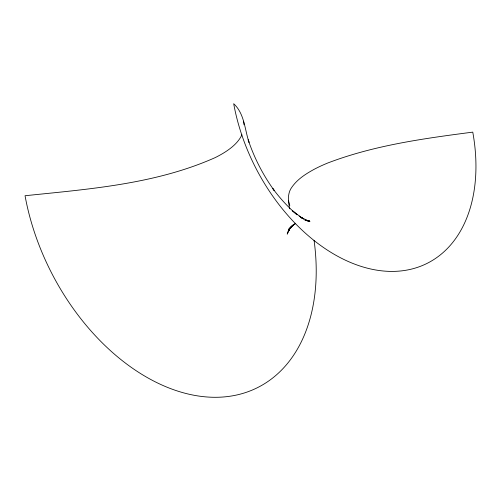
<?xml version="1.0" encoding="UTF-8"?>
<svg xmlns="http://www.w3.org/2000/svg" width="501" height="501" viewBox="0 0 501 501"><rect width="100%" height="100%" fill="white"/><g stroke="black" fill="none" stroke-linecap="round" stroke-linejoin="round"><path stroke-width="0.75" d="M289.315 228.512L288.939 230.61L289.384 228.418M289.271 228.462L288.714 230.698L289.503 228.124M289.44 228.231L287.217 234.124L289.96 228.212L288.088 231.312L291.119 226.803L289.121 229.558L293.567 224.755M241.927 134.807C238.758 141.639 232.927 146.78 226.809 150.939A94.407 28.858 -10.3 0 1 215.198 157.608C155.56 184.193 89.222 189.065 25.05 195.728A196.091 131.682 62.8 0 0 197.976 395.94A196.091 131.682 62.8 0 0 314.071 240.38M294.018 224.298L289.929 227.811L295.69 223.246M294.438 224.229L291.92 225.851L295.577 223.54M305.629 220.409L307.019 220.24L305.71 220.365M306.036 220.54L307.539 220.672L306.048 220.427M305.967 220.471L308.848 220.997L304.902 220.052L309.956 221.692L301.126 217.509M301.051 217.472L303.944 219.1L299.178 216.094L302.235 218.154L292.471 210.777L297.08 214.791C287.962 207.057 279.865 198.171 272.795 188.539L274.335 190.662C263.1 175.175 254.245 157.972 248.183 139.817L249.01 142.309C244.632 129.264 244.526 113.714 233.691 103.707A163.151 109.562 62.8 0 0 381.004 270.753A163.151 109.562 62.8 0 0 472.769 132.132C423.821 138.483 374.234 145.277 327.873 162.957A94.407 28.858 -10.3 0 0 314.064 169.363C305.804 173.878 297.506 179.158 292.014 186.992C287.167 193.261 288.106 201.577 289.735 208.785M289.797 205.454L288.563 200.813M243.592 121.192L244.006 124.755M309.28 220.465L305.823 220.521L309.28 220.465"/></g></svg>
